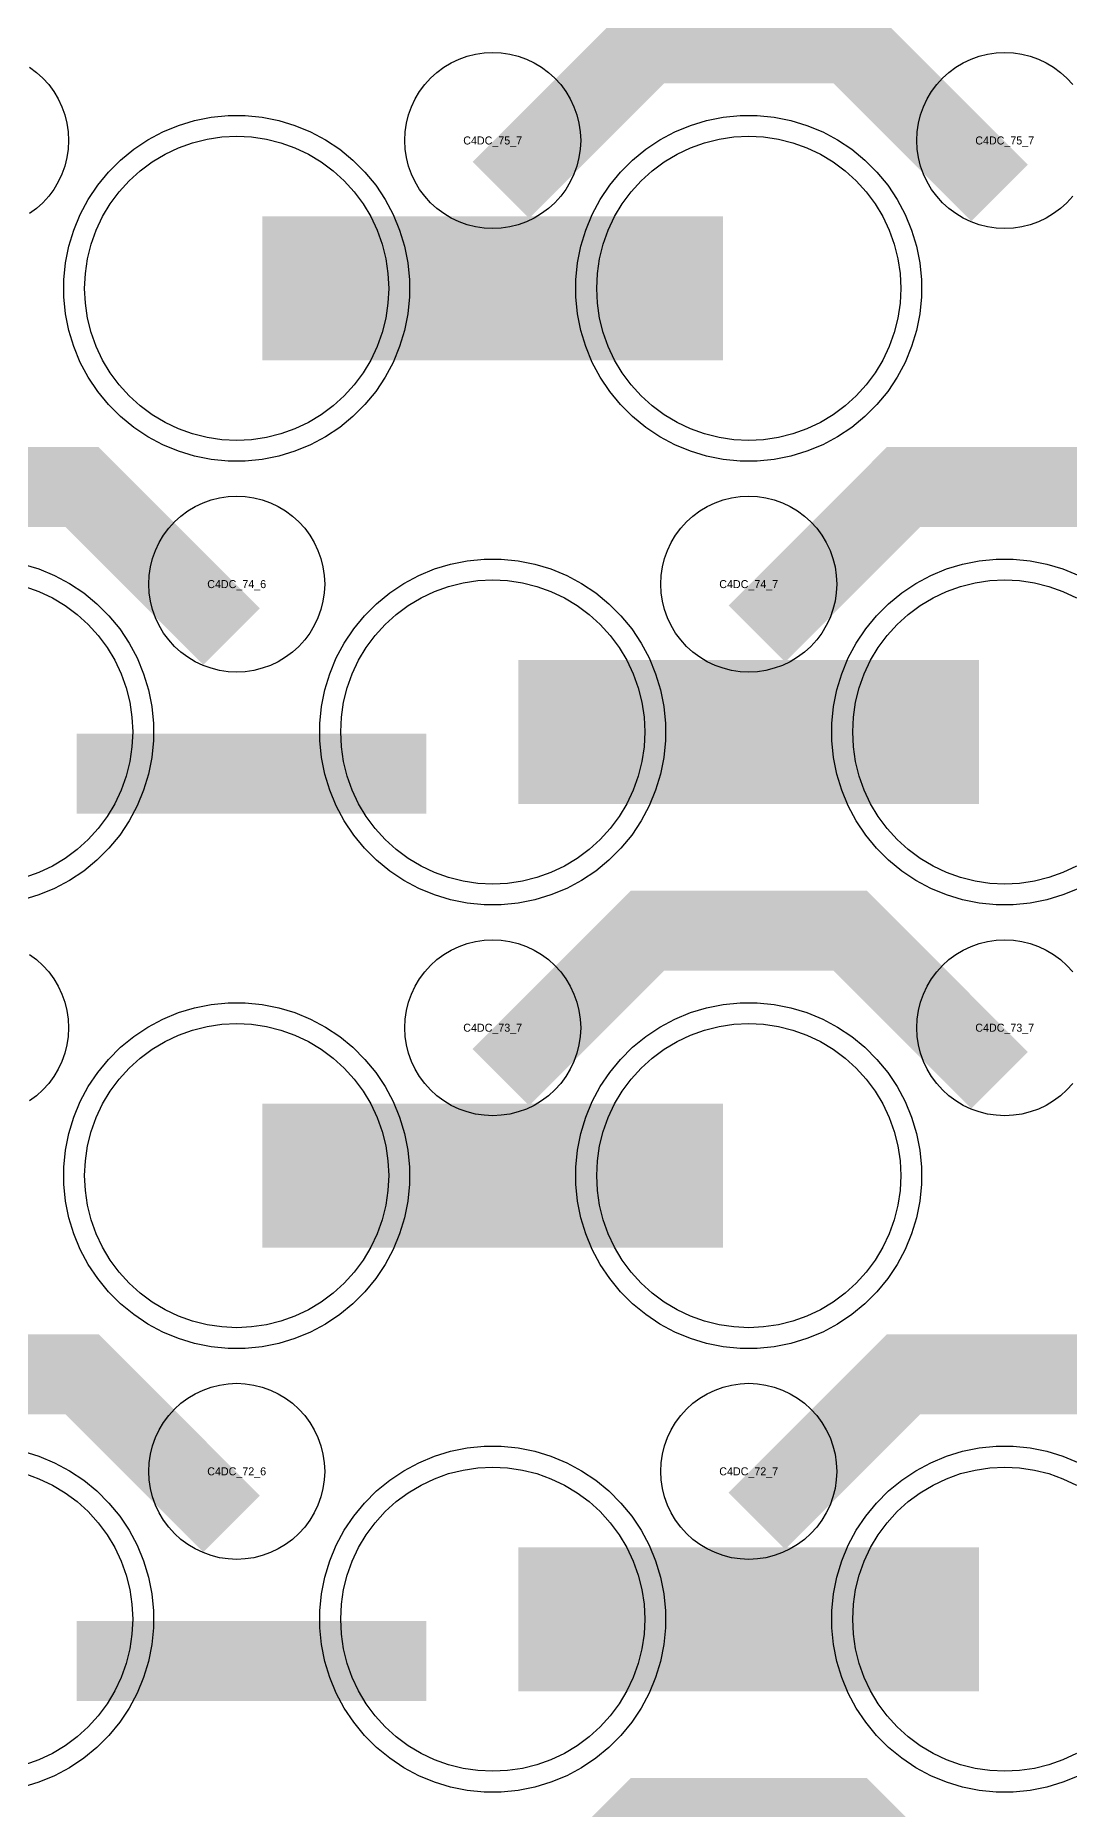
# Model space of a CAD drawing. Extents: x -11880 to 11880, y -14992 to 14992.
# Drawn here: x -9903 to -9580, y -4922 to -4368 of the extents above; entities that cross this region are included whole.
import ezdxf
from ezdxf.enums import TextEntityAlignment as Align

# ---------------------------------------------------------------- set-up
doc = ezdxf.new("R2010")
doc.units = 0
doc.header["$MEASUREMENT"] = 0
for name, color, linetype in [('GDS_775_DT_237', 138, 'CONTINUOUS'), ('RDL1_FS', 34, 'CONTINUOUS'), ('RDL_BS', 160, 'CONTINUOUS')]:
    doc.layers.add(name, color=color, linetype=linetype)

msp = doc.modelspace()

# ---------------------------------------------------------------- linework, layer by layer
at = {"layer": 'RDL1_FS'}
for points in [[(-9840, -4494.769), (-9844.657, -4494.54), (-9849.268, -4493.856), (-9853.791, -4492.724), (-9858.181, -4491.152), (-9862.395, -4489.16), (-9866.395, -4486.762), (-9870.14, -4483.984), (-9873.594, -4480.854), (-9876.724, -4477.4), (-9879.502, -4473.655), (-9881.9, -4469.655), (-9883.892, -4465.441), (-9885.464, -4461.051), (-9886.596, -4456.528), (-9887.28, -4451.917), (-9887.509, -4447.26), (-9887.28, -4442.603), (-9886.596, -4437.992), (-9885.464, -4433.469), (-9883.892, -4429.079), (-9881.9, -4424.865), (-9879.502, -4420.865), (-9876.724, -4417.12), (-9873.594, -4413.666), (-9870.14, -4410.536), (-9866.395, -4407.758), (-9862.395, -4405.36), (-9858.181, -4403.368), (-9853.791, -4401.796), (-9849.268, -4400.664), (-9844.657, -4399.98), (-9840, -4399.751), (-9835.343, -4399.98), (-9830.732, -4400.664), (-9826.209, -4401.796), (-9821.819, -4403.368), (-9817.605, -4405.36), (-9813.605, -4407.758), (-9809.86, -4410.536), (-9806.406, -4413.666), (-9803.276, -4417.12), (-9800.498, -4420.865), (-9798.1, -4424.865), (-9796.108, -4429.079), (-9794.536, -4433.469), (-9793.404, -4437.992), (-9792.72, -4442.603), (-9792.491, -4447.26), (-9792.72, -4451.917), (-9793.404, -4456.528), (-9794.536, -4461.051), (-9796.108, -4465.441), (-9798.1, -4469.655), (-9800.498, -4473.655), (-9803.276, -4477.4), (-9806.406, -4480.854), (-9809.86, -4483.984), (-9813.605, -4486.762), (-9817.605, -4489.16), (-9821.819, -4491.152), (-9826.209, -4492.724), (-9830.732, -4493.856), (-9835.343, -4494.54)], [(-9680, -4494.769), (-9684.657, -4494.54), (-9689.268, -4493.856), (-9693.791, -4492.724), (-9698.181, -4491.152), (-9702.395, -4489.16), (-9706.395, -4486.762), (-9710.14, -4483.984), (-9713.594, -4480.854), (-9716.724, -4477.4), (-9719.502, -4473.655), (-9721.9, -4469.655), (-9723.892, -4465.441), (-9725.464, -4461.051), (-9726.596, -4456.528), (-9727.28, -4451.917), (-9727.509, -4447.26), (-9727.28, -4442.603), (-9726.596, -4437.992), (-9725.464, -4433.469), (-9723.892, -4429.079), (-9721.9, -4424.865), (-9719.502, -4420.865), (-9716.724, -4417.12), (-9713.594, -4413.666), (-9710.14, -4410.536), (-9706.395, -4407.758), (-9702.395, -4405.36), (-9698.181, -4403.368), (-9693.791, -4401.796), (-9689.268, -4400.664), (-9684.657, -4399.98), (-9680, -4399.751), (-9675.343, -4399.98), (-9670.732, -4400.664), (-9666.209, -4401.796), (-9661.819, -4403.368), (-9657.605, -4405.36), (-9653.605, -4407.758), (-9649.86, -4410.536), (-9646.406, -4413.666), (-9643.276, -4417.12), (-9640.498, -4420.865), (-9638.1, -4424.865), (-9636.108, -4429.079), (-9634.536, -4433.469), (-9633.404, -4437.992), (-9632.72, -4442.603), (-9632.491, -4447.26), (-9632.72, -4451.917), (-9633.404, -4456.528), (-9634.536, -4461.051), (-9636.108, -4465.441), (-9638.1, -4469.655), (-9640.498, -4473.655), (-9643.276, -4477.4), (-9646.406, -4480.854), (-9649.86, -4483.984), (-9653.605, -4486.762), (-9657.605, -4489.16), (-9661.819, -4491.152), (-9666.209, -4492.724), (-9670.732, -4493.856), (-9675.343, -4494.54)], [(-9760, -4633.334), (-9764.657, -4633.105), (-9769.268, -4632.421), (-9773.791, -4631.289), (-9778.181, -4629.717), (-9782.395, -4627.725), (-9786.395, -4625.327), (-9790.14, -4622.549), (-9793.594, -4619.419), (-9796.724, -4615.965), (-9799.502, -4612.22), (-9801.9, -4608.22), (-9803.892, -4604.006), (-9805.464, -4599.616), (-9806.596, -4595.093), (-9807.28, -4590.482), (-9807.509, -4585.825), (-9807.28, -4581.168), (-9806.596, -4576.557), (-9805.464, -4572.034), (-9803.892, -4567.644), (-9801.9, -4563.43), (-9799.502, -4559.43), (-9796.724, -4555.685), (-9793.594, -4552.231), (-9790.14, -4549.101), (-9786.395, -4546.323), (-9782.395, -4543.925), (-9778.181, -4541.933), (-9773.791, -4540.361), (-9769.268, -4539.229), (-9764.657, -4538.545), (-9760, -4538.316), (-9755.343, -4538.545), (-9750.732, -4539.229), (-9746.209, -4540.361), (-9741.819, -4541.933), (-9737.605, -4543.925), (-9733.605, -4546.323), (-9729.86, -4549.101), (-9726.406, -4552.231), (-9723.276, -4555.685), (-9720.498, -4559.43), (-9718.1, -4563.43), (-9716.108, -4567.644), (-9714.536, -4572.034), (-9713.404, -4576.557), (-9712.72, -4581.168), (-9712.491, -4585.825), (-9712.72, -4590.482), (-9713.404, -4595.093), (-9714.536, -4599.616), (-9716.108, -4604.006), (-9718.1, -4608.22), (-9720.498, -4612.22), (-9723.276, -4615.965), (-9726.406, -4619.419), (-9729.86, -4622.549), (-9733.605, -4625.327), (-9737.605, -4627.725), (-9741.819, -4629.717), (-9746.209, -4631.289), (-9750.732, -4632.421), (-9755.343, -4633.105)], [(-9840, -4771.894), (-9844.657, -4771.665), (-9849.268, -4770.981), (-9853.791, -4769.849), (-9858.181, -4768.277), (-9862.395, -4766.285), (-9866.395, -4763.887), (-9870.14, -4761.109), (-9873.594, -4757.979), (-9876.724, -4754.525), (-9879.502, -4750.78), (-9881.9, -4746.78), (-9883.892, -4742.566), (-9885.464, -4738.176), (-9886.596, -4733.653), (-9887.28, -4729.042), (-9887.509, -4724.385), (-9887.28, -4719.728), (-9886.596, -4715.117), (-9885.464, -4710.594), (-9883.892, -4706.204), (-9881.9, -4701.99), (-9879.502, -4697.99), (-9876.724, -4694.245), (-9873.594, -4690.791), (-9870.14, -4687.661), (-9866.395, -4684.883), (-9862.395, -4682.485), (-9858.181, -4680.493), (-9853.791, -4678.921), (-9849.268, -4677.789), (-9844.657, -4677.105), (-9840, -4676.876), (-9835.343, -4677.105), (-9830.732, -4677.789), (-9826.209, -4678.921), (-9821.819, -4680.493), (-9817.605, -4682.485), (-9813.605, -4684.883), (-9809.86, -4687.661), (-9806.406, -4690.791), (-9803.276, -4694.245), (-9800.498, -4697.99), (-9798.1, -4701.99), (-9796.108, -4706.204), (-9794.536, -4710.594), (-9793.404, -4715.117), (-9792.72, -4719.728), (-9792.491, -4724.385), (-9792.72, -4729.042), (-9793.404, -4733.653), (-9794.536, -4738.176), (-9796.108, -4742.566), (-9798.1, -4746.78), (-9800.498, -4750.78), (-9803.276, -4754.525), (-9806.406, -4757.979), (-9809.86, -4761.109), (-9813.605, -4763.887), (-9817.605, -4766.285), (-9821.819, -4768.277), (-9826.209, -4769.849), (-9830.732, -4770.981), (-9835.343, -4771.665)], [(-9680, -4771.894), (-9684.657, -4771.665), (-9689.268, -4770.981), (-9693.791, -4769.849), (-9698.181, -4768.277), (-9702.395, -4766.285), (-9706.395, -4763.887), (-9710.14, -4761.109), (-9713.594, -4757.979), (-9716.724, -4754.525), (-9719.502, -4750.78), (-9721.9, -4746.78), (-9723.892, -4742.566), (-9725.464, -4738.176), (-9726.596, -4733.653), (-9727.28, -4729.042), (-9727.509, -4724.385), (-9727.28, -4719.728), (-9726.596, -4715.117), (-9725.464, -4710.594), (-9723.892, -4706.204), (-9721.9, -4701.99), (-9719.502, -4697.99), (-9716.724, -4694.245), (-9713.594, -4690.791), (-9710.14, -4687.661), (-9706.395, -4684.883), (-9702.395, -4682.485), (-9698.181, -4680.493), (-9693.791, -4678.921), (-9689.268, -4677.789), (-9684.657, -4677.105), (-9680, -4676.876), (-9675.343, -4677.105), (-9670.732, -4677.789), (-9666.209, -4678.921), (-9661.819, -4680.493), (-9657.605, -4682.485), (-9653.605, -4684.883), (-9649.86, -4687.661), (-9646.406, -4690.791), (-9643.276, -4694.245), (-9640.498, -4697.99), (-9638.1, -4701.99), (-9636.108, -4706.204), (-9634.536, -4710.594), (-9633.404, -4715.117), (-9632.72, -4719.728), (-9632.491, -4724.385), (-9632.72, -4729.042), (-9633.404, -4733.653), (-9634.536, -4738.176), (-9636.108, -4742.566), (-9638.1, -4746.78), (-9640.498, -4750.78), (-9643.276, -4754.525), (-9646.406, -4757.979), (-9649.86, -4761.109), (-9653.605, -4763.887), (-9657.605, -4766.285), (-9661.819, -4768.277), (-9666.209, -4769.849), (-9670.732, -4770.981), (-9675.343, -4771.665)], [(-9760, -4910.459), (-9764.657, -4910.23), (-9769.268, -4909.546), (-9773.791, -4908.414), (-9778.181, -4906.842), (-9782.395, -4904.85), (-9786.395, -4902.452), (-9790.14, -4899.674), (-9793.594, -4896.544), (-9796.724, -4893.09), (-9799.502, -4889.345), (-9801.9, -4885.345), (-9803.892, -4881.131), (-9805.464, -4876.741), (-9806.596, -4872.218), (-9807.28, -4867.607), (-9807.509, -4862.95), (-9807.28, -4858.293), (-9806.596, -4853.682), (-9805.464, -4849.159), (-9803.892, -4844.769), (-9801.9, -4840.555), (-9799.502, -4836.555), (-9796.724, -4832.81), (-9793.594, -4829.356), (-9790.14, -4826.226), (-9786.395, -4823.448), (-9782.395, -4821.05), (-9778.181, -4819.058), (-9773.791, -4817.486), (-9769.268, -4816.354), (-9764.657, -4815.67), (-9760, -4815.441), (-9755.343, -4815.67), (-9750.732, -4816.354), (-9746.209, -4817.486), (-9741.819, -4819.058), (-9737.605, -4821.05), (-9733.605, -4823.448), (-9729.86, -4826.226), (-9726.406, -4829.356), (-9723.276, -4832.81), (-9720.498, -4836.555), (-9718.1, -4840.555), (-9716.108, -4844.769), (-9714.536, -4849.159), (-9713.404, -4853.682), (-9712.72, -4858.293), (-9712.491, -4862.95), (-9712.72, -4867.607), (-9713.404, -4872.218), (-9714.536, -4876.741), (-9716.108, -4881.131), (-9718.1, -4885.345), (-9720.498, -4889.345), (-9723.276, -4893.09), (-9726.406, -4896.544), (-9729.86, -4899.674), (-9733.605, -4902.452), (-9737.605, -4904.85), (-9741.819, -4906.842), (-9746.209, -4908.414), (-9750.732, -4909.546), (-9755.343, -4910.23)]]:
    msp.add_lwpolyline(points, close=True, dxfattribs=at)
for points in [[(-9831.998, -4447.26, 45, 45, 0), (-9759.998, -4447.26, 45, 45, 0)], [(-9759.998, -4447.26, 45, 45, 0), (-9687.998, -4447.26, 45, 45, 0)], [(-9751.998, -4585.825, 45, 45, 0), (-9679.998, -4585.825, 45, 45, 0)], [(-9679.998, -4585.825, 45, 45, 0), (-9607.998, -4585.825, 45, 45, 0)], [(-9831.998, -4724.385, 45, 45, 0), (-9759.998, -4724.385, 45, 45, 0)], [(-9759.998, -4724.385, 45, 45, 0), (-9687.998, -4724.385, 45, 45, 0)], [(-9751.998, -4862.95, 45, 45, 0), (-9679.998, -4862.95, 45, 45, 0)], [(-9679.998, -4862.95, 45, 45, 0), (-9607.998, -4862.95, 45, 45, 0)]]:
    msp.add_lwpolyline(points, format="xyseb", dxfattribs=at)
for points in [[(-9906.209, -4540.361), (-9901.819, -4541.933), (-9897.605, -4543.925), (-9893.605, -4546.323), (-9889.86, -4549.101), (-9886.406, -4552.231), (-9883.276, -4555.685), (-9880.498, -4559.43), (-9878.1, -4563.43), (-9876.108, -4567.644), (-9874.536, -4572.034), (-9873.404, -4576.557), (-9872.72, -4581.168), (-9872.491, -4585.825), (-9872.72, -4590.482), (-9873.404, -4595.093), (-9874.536, -4599.616), (-9876.108, -4604.006), (-9878.1, -4608.22), (-9880.498, -4612.22), (-9883.276, -4615.965), (-9886.406, -4619.419), (-9889.86, -4622.549), (-9893.605, -4625.327), (-9897.605, -4627.725), (-9901.819, -4629.717), (-9906.209, -4631.289)], [(-9577.605, -4627.725), (-9581.819, -4629.717), (-9586.209, -4631.289), (-9590.732, -4632.421), (-9595.343, -4633.105), (-9600, -4633.334), (-9604.657, -4633.105), (-9609.268, -4632.421), (-9613.791, -4631.289), (-9618.181, -4629.717), (-9622.395, -4627.725), (-9626.395, -4625.327), (-9630.14, -4622.549), (-9633.594, -4619.419), (-9636.724, -4615.965), (-9639.502, -4612.22), (-9641.9, -4608.22), (-9643.892, -4604.006), (-9645.464, -4599.616), (-9646.596, -4595.093), (-9647.28, -4590.482), (-9647.509, -4585.825), (-9647.28, -4581.168), (-9646.596, -4576.557), (-9645.464, -4572.034), (-9643.892, -4567.644), (-9641.9, -4563.43), (-9639.502, -4559.43), (-9636.724, -4555.685), (-9633.594, -4552.231), (-9630.14, -4549.101), (-9626.395, -4546.323), (-9622.395, -4543.925), (-9618.181, -4541.933), (-9613.791, -4540.361), (-9609.268, -4539.229), (-9604.657, -4538.545), (-9600, -4538.316), (-9595.343, -4538.545), (-9590.732, -4539.229), (-9586.209, -4540.361), (-9581.819, -4541.933), (-9577.605, -4543.925)], [(-9906.209, -4817.486), (-9901.819, -4819.058), (-9897.605, -4821.05), (-9893.605, -4823.448), (-9889.86, -4826.226), (-9886.406, -4829.356), (-9883.276, -4832.81), (-9880.498, -4836.555), (-9878.1, -4840.555), (-9876.108, -4844.769), (-9874.536, -4849.159), (-9873.404, -4853.682), (-9872.72, -4858.293), (-9872.491, -4862.95), (-9872.72, -4867.607), (-9873.404, -4872.218), (-9874.536, -4876.741), (-9876.108, -4881.131), (-9878.1, -4885.345), (-9880.498, -4889.345), (-9883.276, -4893.09), (-9886.406, -4896.544), (-9889.86, -4899.674), (-9893.605, -4902.452), (-9897.605, -4904.85), (-9901.819, -4906.842), (-9906.209, -4908.414)], [(-9577.605, -4904.85), (-9581.819, -4906.842), (-9586.209, -4908.414), (-9590.732, -4909.546), (-9595.343, -4910.23), (-9600, -4910.459), (-9604.657, -4910.23), (-9609.268, -4909.546), (-9613.791, -4908.414), (-9618.181, -4906.842), (-9622.395, -4904.85), (-9626.395, -4902.452), (-9630.14, -4899.674), (-9633.594, -4896.544), (-9636.724, -4893.09), (-9639.502, -4889.345), (-9641.9, -4885.345), (-9643.892, -4881.131), (-9645.464, -4876.741), (-9646.596, -4872.218), (-9647.28, -4867.607), (-9647.509, -4862.95), (-9647.28, -4858.293), (-9646.596, -4853.682), (-9645.464, -4849.159), (-9643.892, -4844.769), (-9641.9, -4840.555), (-9639.502, -4836.555), (-9636.724, -4832.81), (-9633.594, -4829.356), (-9630.14, -4826.226), (-9626.395, -4823.448), (-9622.395, -4821.05), (-9618.181, -4819.058), (-9613.791, -4817.486), (-9609.268, -4816.354), (-9604.657, -4815.67), (-9600, -4815.441), (-9595.343, -4815.67), (-9590.732, -4816.354), (-9586.209, -4817.486), (-9581.819, -4819.058), (-9577.605, -4821.05)]]:
    msp.add_lwpolyline(points, dxfattribs=at)
at = {"layer": 'RDL_BS'}
for points in [[(-9757.438, -4416.574, 25, 25, 0), (-9711.623, -4370.759, 25, 25, 0), (-9678.07, -4370.759, 25, 25, 0)], [(-9601.599, -4417.473, 25, 25, 0), (-9648.313, -4370.759, 25, 25, 0), (-9678.071, -4370.759, 25, 25, 0)], [(-9841.599, -4556.038, 25, 25, 0), (-9888.313, -4509.324, 25, 25, 0), (-9918.071, -4509.324, 25, 25, 0)], [(-9677.438, -4555.139, 25, 25, 0), (-9631.623, -4509.324, 25, 25, 0), (-9598.07, -4509.324, 25, 25, 0)], [(-9521.599, -4556.038, 25, 25, 0), (-9568.313, -4509.324, 25, 25, 0), (-9598.071, -4509.324, 25, 25, 0)], [(-9889.984, -4598.838, 25, 25, 0), (-9780.719, -4598.838, 25, 25, 0)], [(-9757.438, -4693.699, 25, 25, 0), (-9711.623, -4647.884, 25, 25, 0), (-9678.07, -4647.884, 25, 25, 0)], [(-9601.599, -4694.598, 25, 25, 0), (-9648.313, -4647.884, 25, 25, 0), (-9678.071, -4647.884, 25, 25, 0)], [(-9841.599, -4833.163, 25, 25, 0), (-9888.313, -4786.449, 25, 25, 0), (-9918.071, -4786.449, 25, 25, 0)], [(-9677.438, -4832.264, 25, 25, 0), (-9631.623, -4786.449, 25, 25, 0), (-9598.07, -4786.449, 25, 25, 0)], [(-9521.599, -4833.163, 25, 25, 0), (-9568.313, -4786.449, 25, 25, 0), (-9598.071, -4786.449, 25, 25, 0)], [(-9889.984, -4875.963, 25, 25, 0), (-9780.719, -4875.963, 25, 25, 0)], [(-9757.438, -4970.829, 25, 25, 0), (-9711.623, -4925.014, 25, 25, 0), (-9678.07, -4925.014, 25, 25, 0)], [(-9601.599, -4971.728, 25, 25, 0), (-9648.313, -4925.014, 25, 25, 0), (-9678.071, -4925.014, 25, 25, 0)]]:
    msp.add_lwpolyline(points, format="xyseb", dxfattribs=at)
for points in [[(-9760, -4428.566), (-9762.693, -4428.434), (-9765.365, -4428.038), (-9767.984, -4427.381), (-9770.519, -4426.474), (-9772.956, -4425.322), (-9775.28, -4423.929), (-9777.443, -4422.326), (-9779.442, -4420.514), (-9781.254, -4418.515), (-9782.857, -4416.352), (-9784.25, -4414.028), (-9785.402, -4411.591), (-9786.309, -4409.056), (-9786.966, -4406.437), (-9787.362, -4403.765), (-9787.494, -4401.072), (-9787.362, -4398.379), (-9786.966, -4395.707), (-9786.309, -4393.088), (-9785.402, -4390.553), (-9784.25, -4388.116), (-9782.857, -4385.792), (-9781.254, -4383.629), (-9779.442, -4381.63), (-9777.443, -4379.818), (-9775.28, -4378.215), (-9772.956, -4376.822), (-9770.519, -4375.67), (-9767.984, -4374.763), (-9765.365, -4374.106), (-9762.693, -4373.71), (-9760, -4373.578), (-9757.307, -4373.71), (-9754.635, -4374.106), (-9752.016, -4374.763), (-9749.481, -4375.67), (-9747.044, -4376.822), (-9744.72, -4378.215), (-9742.557, -4379.818), (-9740.558, -4381.63), (-9738.746, -4383.629), (-9737.143, -4385.792), (-9735.75, -4388.116), (-9734.598, -4390.553), (-9733.691, -4393.088), (-9733.034, -4395.707), (-9732.638, -4398.379), (-9732.506, -4401.072), (-9732.638, -4403.765), (-9733.034, -4406.437), (-9733.691, -4409.056), (-9734.598, -4411.591), (-9735.75, -4414.028), (-9737.143, -4416.352), (-9738.746, -4418.515), (-9740.558, -4420.514), (-9742.557, -4422.326), (-9744.72, -4423.929), (-9747.044, -4425.322), (-9749.481, -4426.474), (-9752.016, -4427.381), (-9754.635, -4428.038), (-9757.307, -4428.434)], [(-9842.644, -4501.26), (-9847.938, -4500.743), (-9853.165, -4499.697), (-9858.205, -4498.166), (-9863.115, -4496.135), (-9867.777, -4493.643), (-9872.191, -4490.696), (-9876.292, -4487.334), (-9880.074, -4483.552), (-9883.436, -4479.451), (-9886.383, -4475.037), (-9888.875, -4470.375), (-9890.906, -4465.465), (-9892.437, -4460.425), (-9893.483, -4455.198), (-9894, -4449.904), (-9894, -4444.616), (-9893.483, -4439.322), (-9892.437, -4434.095), (-9890.906, -4429.055), (-9888.875, -4424.145), (-9886.383, -4419.483), (-9883.436, -4415.069), (-9880.074, -4410.968), (-9876.292, -4407.186), (-9872.191, -4403.824), (-9867.777, -4400.877), (-9863.115, -4398.385), (-9858.205, -4396.354), (-9853.165, -4394.823), (-9847.938, -4393.777), (-9842.644, -4393.26), (-9837.356, -4393.26), (-9832.062, -4393.777), (-9826.835, -4394.823), (-9821.795, -4396.354), (-9816.885, -4398.385), (-9812.223, -4400.877), (-9807.809, -4403.824), (-9803.708, -4407.186), (-9799.926, -4410.968), (-9796.564, -4415.069), (-9793.617, -4419.483), (-9791.125, -4424.145), (-9789.094, -4429.055), (-9787.563, -4434.095), (-9786.517, -4439.322), (-9786, -4444.616), (-9786, -4449.904), (-9786.517, -4455.198), (-9787.563, -4460.425), (-9789.094, -4465.465), (-9791.125, -4470.375), (-9793.617, -4475.037), (-9796.564, -4479.451), (-9799.926, -4483.552), (-9803.708, -4487.334), (-9807.809, -4490.696), (-9812.223, -4493.643), (-9816.885, -4496.135), (-9821.795, -4498.166), (-9826.835, -4499.697), (-9832.062, -4500.743), (-9837.356, -4501.26)], [(-9682.644, -4501.26), (-9687.938, -4500.743), (-9693.165, -4499.697), (-9698.205, -4498.166), (-9703.115, -4496.135), (-9707.777, -4493.643), (-9712.191, -4490.696), (-9716.292, -4487.334), (-9720.074, -4483.552), (-9723.436, -4479.451), (-9726.383, -4475.037), (-9728.875, -4470.375), (-9730.906, -4465.465), (-9732.437, -4460.425), (-9733.483, -4455.198), (-9734, -4449.904), (-9734, -4444.616), (-9733.483, -4439.322), (-9732.437, -4434.095), (-9730.906, -4429.055), (-9728.875, -4424.145), (-9726.383, -4419.483), (-9723.436, -4415.069), (-9720.074, -4410.968), (-9716.292, -4407.186), (-9712.191, -4403.824), (-9707.777, -4400.877), (-9703.115, -4398.385), (-9698.205, -4396.354), (-9693.165, -4394.823), (-9687.938, -4393.777), (-9682.644, -4393.26), (-9677.356, -4393.26), (-9672.062, -4393.777), (-9666.835, -4394.823), (-9661.795, -4396.354), (-9656.885, -4398.385), (-9652.223, -4400.877), (-9647.809, -4403.824), (-9643.708, -4407.186), (-9639.926, -4410.968), (-9636.564, -4415.069), (-9633.617, -4419.483), (-9631.125, -4424.145), (-9629.094, -4429.055), (-9627.563, -4434.095), (-9626.517, -4439.322), (-9626, -4444.616), (-9626, -4449.904), (-9626.517, -4455.198), (-9627.563, -4460.425), (-9629.094, -4465.465), (-9631.125, -4470.375), (-9633.617, -4475.037), (-9636.564, -4479.451), (-9639.926, -4483.552), (-9643.708, -4487.334), (-9647.809, -4490.696), (-9652.223, -4493.643), (-9656.885, -4496.135), (-9661.795, -4498.166), (-9666.835, -4499.697), (-9672.062, -4500.743), (-9677.356, -4501.26)], [(-9840, -4567.131), (-9842.693, -4566.999), (-9845.365, -4566.603), (-9847.984, -4565.946), (-9850.519, -4565.039), (-9852.956, -4563.887), (-9855.28, -4562.494), (-9857.443, -4560.891), (-9859.442, -4559.079), (-9861.254, -4557.08), (-9862.857, -4554.917), (-9864.25, -4552.593), (-9865.402, -4550.156), (-9866.309, -4547.621), (-9866.966, -4545.002), (-9867.362, -4542.33), (-9867.494, -4539.637), (-9867.362, -4536.944), (-9866.966, -4534.272), (-9866.309, -4531.653), (-9865.402, -4529.118), (-9864.25, -4526.681), (-9862.857, -4524.357), (-9861.254, -4522.194), (-9859.442, -4520.195), (-9857.443, -4518.383), (-9855.28, -4516.78), (-9852.956, -4515.387), (-9850.519, -4514.235), (-9847.984, -4513.328), (-9845.365, -4512.671), (-9842.693, -4512.275), (-9840, -4512.143), (-9837.307, -4512.275), (-9834.635, -4512.671), (-9832.016, -4513.328), (-9829.481, -4514.235), (-9827.044, -4515.387), (-9824.72, -4516.78), (-9822.557, -4518.383), (-9820.558, -4520.195), (-9818.746, -4522.194), (-9817.143, -4524.357), (-9815.75, -4526.681), (-9814.598, -4529.118), (-9813.691, -4531.653), (-9813.034, -4534.272), (-9812.638, -4536.944), (-9812.506, -4539.637), (-9812.638, -4542.33), (-9813.034, -4545.002), (-9813.691, -4547.621), (-9814.598, -4550.156), (-9815.75, -4552.593), (-9817.143, -4554.917), (-9818.746, -4557.08), (-9820.558, -4559.079), (-9822.557, -4560.891), (-9824.72, -4562.494), (-9827.044, -4563.887), (-9829.481, -4565.039), (-9832.016, -4565.946), (-9834.635, -4566.603), (-9837.307, -4566.999)], [(-9680, -4567.131), (-9682.693, -4566.999), (-9685.365, -4566.603), (-9687.984, -4565.946), (-9690.519, -4565.039), (-9692.956, -4563.887), (-9695.28, -4562.494), (-9697.443, -4560.891), (-9699.442, -4559.079), (-9701.254, -4557.08), (-9702.857, -4554.917), (-9704.25, -4552.593), (-9705.402, -4550.156), (-9706.309, -4547.621), (-9706.966, -4545.002), (-9707.362, -4542.33), (-9707.494, -4539.637), (-9707.362, -4536.944), (-9706.966, -4534.272), (-9706.309, -4531.653), (-9705.402, -4529.118), (-9704.25, -4526.681), (-9702.857, -4524.357), (-9701.254, -4522.194), (-9699.442, -4520.195), (-9697.443, -4518.383), (-9695.28, -4516.78), (-9692.956, -4515.387), (-9690.519, -4514.235), (-9687.984, -4513.328), (-9685.365, -4512.671), (-9682.693, -4512.275), (-9680, -4512.143), (-9677.307, -4512.275), (-9674.635, -4512.671), (-9672.016, -4513.328), (-9669.481, -4514.235), (-9667.044, -4515.387), (-9664.72, -4516.78), (-9662.557, -4518.383), (-9660.558, -4520.195), (-9658.746, -4522.194), (-9657.143, -4524.357), (-9655.75, -4526.681), (-9654.598, -4529.118), (-9653.691, -4531.653), (-9653.034, -4534.272), (-9652.638, -4536.944), (-9652.506, -4539.637), (-9652.638, -4542.33), (-9653.034, -4545.002), (-9653.691, -4547.621), (-9654.598, -4550.156), (-9655.75, -4552.593), (-9657.143, -4554.917), (-9658.746, -4557.08), (-9660.558, -4559.079), (-9662.557, -4560.891), (-9664.72, -4562.494), (-9667.044, -4563.887), (-9669.481, -4565.039), (-9672.016, -4565.946), (-9674.635, -4566.603), (-9677.307, -4566.999)], [(-9762.644, -4639.825), (-9767.938, -4639.308), (-9773.165, -4638.262), (-9778.205, -4636.731), (-9783.115, -4634.7), (-9787.777, -4632.208), (-9792.191, -4629.261), (-9796.292, -4625.899), (-9800.074, -4622.117), (-9803.436, -4618.016), (-9806.383, -4613.602), (-9808.875, -4608.94), (-9810.906, -4604.03), (-9812.437, -4598.99), (-9813.483, -4593.763), (-9814, -4588.469), (-9814, -4583.181), (-9813.483, -4577.887), (-9812.437, -4572.66), (-9810.906, -4567.62), (-9808.875, -4562.71), (-9806.383, -4558.048), (-9803.436, -4553.634), (-9800.074, -4549.533), (-9796.292, -4545.751), (-9792.191, -4542.389), (-9787.777, -4539.442), (-9783.115, -4536.95), (-9778.205, -4534.919), (-9773.165, -4533.388), (-9767.938, -4532.342), (-9762.644, -4531.825), (-9757.356, -4531.825), (-9752.062, -4532.342), (-9746.835, -4533.388), (-9741.795, -4534.919), (-9736.885, -4536.95), (-9732.223, -4539.442), (-9727.809, -4542.389), (-9723.708, -4545.751), (-9719.926, -4549.533), (-9716.564, -4553.634), (-9713.617, -4558.048), (-9711.125, -4562.71), (-9709.094, -4567.62), (-9707.563, -4572.66), (-9706.517, -4577.887), (-9706, -4583.181), (-9706, -4588.469), (-9706.517, -4593.763), (-9707.563, -4598.99), (-9709.094, -4604.03), (-9711.125, -4608.94), (-9713.617, -4613.602), (-9716.564, -4618.016), (-9719.926, -4622.117), (-9723.708, -4625.899), (-9727.809, -4629.261), (-9732.223, -4632.208), (-9736.885, -4634.7), (-9741.795, -4636.731), (-9746.835, -4638.262), (-9752.062, -4639.308), (-9757.356, -4639.825)], [(-9760, -4705.691), (-9762.693, -4705.559), (-9765.365, -4705.163), (-9767.984, -4704.506), (-9770.519, -4703.599), (-9772.956, -4702.447), (-9775.28, -4701.054), (-9777.443, -4699.451), (-9779.442, -4697.639), (-9781.254, -4695.64), (-9782.857, -4693.477), (-9784.25, -4691.153), (-9785.402, -4688.716), (-9786.309, -4686.181), (-9786.966, -4683.562), (-9787.362, -4680.89), (-9787.494, -4678.197), (-9787.362, -4675.504), (-9786.966, -4672.832), (-9786.309, -4670.213), (-9785.402, -4667.678), (-9784.25, -4665.241), (-9782.857, -4662.917), (-9781.254, -4660.754), (-9779.442, -4658.755), (-9777.443, -4656.943), (-9775.28, -4655.34), (-9772.956, -4653.947), (-9770.519, -4652.795), (-9767.984, -4651.888), (-9765.365, -4651.231), (-9762.693, -4650.835), (-9760, -4650.703), (-9757.307, -4650.835), (-9754.635, -4651.231), (-9752.016, -4651.888), (-9749.481, -4652.795), (-9747.044, -4653.947), (-9744.72, -4655.34), (-9742.557, -4656.943), (-9740.558, -4658.755), (-9738.746, -4660.754), (-9737.143, -4662.917), (-9735.75, -4665.241), (-9734.598, -4667.678), (-9733.691, -4670.213), (-9733.034, -4672.832), (-9732.638, -4675.504), (-9732.506, -4678.197), (-9732.638, -4680.89), (-9733.034, -4683.562), (-9733.691, -4686.181), (-9734.598, -4688.716), (-9735.75, -4691.153), (-9737.143, -4693.477), (-9738.746, -4695.64), (-9740.558, -4697.639), (-9742.557, -4699.451), (-9744.72, -4701.054), (-9747.044, -4702.447), (-9749.481, -4703.599), (-9752.016, -4704.506), (-9754.635, -4705.163), (-9757.307, -4705.559)], [(-9842.644, -4778.385), (-9847.938, -4777.868), (-9853.165, -4776.822), (-9858.205, -4775.291), (-9863.115, -4773.26), (-9867.777, -4770.768), (-9872.191, -4767.821), (-9876.292, -4764.459), (-9880.074, -4760.677), (-9883.436, -4756.576), (-9886.383, -4752.162), (-9888.875, -4747.5), (-9890.906, -4742.59), (-9892.437, -4737.55), (-9893.483, -4732.323), (-9894, -4727.029), (-9894, -4721.741), (-9893.483, -4716.447), (-9892.437, -4711.22), (-9890.906, -4706.18), (-9888.875, -4701.27), (-9886.383, -4696.608), (-9883.436, -4692.194), (-9880.074, -4688.093), (-9876.292, -4684.311), (-9872.191, -4680.949), (-9867.777, -4678.002), (-9863.115, -4675.51), (-9858.205, -4673.479), (-9853.165, -4671.948), (-9847.938, -4670.902), (-9842.644, -4670.385), (-9837.356, -4670.385), (-9832.062, -4670.902), (-9826.835, -4671.948), (-9821.795, -4673.479), (-9816.885, -4675.51), (-9812.223, -4678.002), (-9807.809, -4680.949), (-9803.708, -4684.311), (-9799.926, -4688.093), (-9796.564, -4692.194), (-9793.617, -4696.608), (-9791.125, -4701.27), (-9789.094, -4706.18), (-9787.563, -4711.22), (-9786.517, -4716.447), (-9786, -4721.741), (-9786, -4727.029), (-9786.517, -4732.323), (-9787.563, -4737.55), (-9789.094, -4742.59), (-9791.125, -4747.5), (-9793.617, -4752.162), (-9796.564, -4756.576), (-9799.926, -4760.677), (-9803.708, -4764.459), (-9807.809, -4767.821), (-9812.223, -4770.768), (-9816.885, -4773.26), (-9821.795, -4775.291), (-9826.835, -4776.822), (-9832.062, -4777.868), (-9837.356, -4778.385)], [(-9682.644, -4778.385), (-9687.938, -4777.868), (-9693.165, -4776.822), (-9698.205, -4775.291), (-9703.115, -4773.26), (-9707.777, -4770.768), (-9712.191, -4767.821), (-9716.292, -4764.459), (-9720.074, -4760.677), (-9723.436, -4756.576), (-9726.383, -4752.162), (-9728.875, -4747.5), (-9730.906, -4742.59), (-9732.437, -4737.55), (-9733.483, -4732.323), (-9734, -4727.029), (-9734, -4721.741), (-9733.483, -4716.447), (-9732.437, -4711.22), (-9730.906, -4706.18), (-9728.875, -4701.27), (-9726.383, -4696.608), (-9723.436, -4692.194), (-9720.074, -4688.093), (-9716.292, -4684.311), (-9712.191, -4680.949), (-9707.777, -4678.002), (-9703.115, -4675.51), (-9698.205, -4673.479), (-9693.165, -4671.948), (-9687.938, -4670.902), (-9682.644, -4670.385), (-9677.356, -4670.385), (-9672.062, -4670.902), (-9666.835, -4671.948), (-9661.795, -4673.479), (-9656.885, -4675.51), (-9652.223, -4678.002), (-9647.809, -4680.949), (-9643.708, -4684.311), (-9639.926, -4688.093), (-9636.564, -4692.194), (-9633.617, -4696.608), (-9631.125, -4701.27), (-9629.094, -4706.18), (-9627.563, -4711.22), (-9626.517, -4716.447), (-9626, -4721.741), (-9626, -4727.029), (-9626.517, -4732.323), (-9627.563, -4737.55), (-9629.094, -4742.59), (-9631.125, -4747.5), (-9633.617, -4752.162), (-9636.564, -4756.576), (-9639.926, -4760.677), (-9643.708, -4764.459), (-9647.809, -4767.821), (-9652.223, -4770.768), (-9656.885, -4773.26), (-9661.795, -4775.291), (-9666.835, -4776.822), (-9672.062, -4777.868), (-9677.356, -4778.385)], [(-9840, -4844.256), (-9842.693, -4844.124), (-9845.365, -4843.728), (-9847.984, -4843.071), (-9850.519, -4842.164), (-9852.956, -4841.012), (-9855.28, -4839.619), (-9857.443, -4838.016), (-9859.442, -4836.204), (-9861.254, -4834.205), (-9862.857, -4832.042), (-9864.25, -4829.718), (-9865.402, -4827.281), (-9866.309, -4824.746), (-9866.966, -4822.127), (-9867.362, -4819.455), (-9867.494, -4816.762), (-9867.362, -4814.069), (-9866.966, -4811.397), (-9866.309, -4808.778), (-9865.402, -4806.243), (-9864.25, -4803.806), (-9862.857, -4801.482), (-9861.254, -4799.319), (-9859.442, -4797.32), (-9857.443, -4795.508), (-9855.28, -4793.905), (-9852.956, -4792.512), (-9850.519, -4791.36), (-9847.984, -4790.453), (-9845.365, -4789.796), (-9842.693, -4789.4), (-9840, -4789.268), (-9837.307, -4789.4), (-9834.635, -4789.796), (-9832.016, -4790.453), (-9829.481, -4791.36), (-9827.044, -4792.512), (-9824.72, -4793.905), (-9822.557, -4795.508), (-9820.558, -4797.32), (-9818.746, -4799.319), (-9817.143, -4801.482), (-9815.75, -4803.806), (-9814.598, -4806.243), (-9813.691, -4808.778), (-9813.034, -4811.397), (-9812.638, -4814.069), (-9812.506, -4816.762), (-9812.638, -4819.455), (-9813.034, -4822.127), (-9813.691, -4824.746), (-9814.598, -4827.281), (-9815.75, -4829.718), (-9817.143, -4832.042), (-9818.746, -4834.205), (-9820.558, -4836.204), (-9822.557, -4838.016), (-9824.72, -4839.619), (-9827.044, -4841.012), (-9829.481, -4842.164), (-9832.016, -4843.071), (-9834.635, -4843.728), (-9837.307, -4844.124)], [(-9680, -4844.256), (-9682.693, -4844.124), (-9685.365, -4843.728), (-9687.984, -4843.071), (-9690.519, -4842.164), (-9692.956, -4841.012), (-9695.28, -4839.619), (-9697.443, -4838.016), (-9699.442, -4836.204), (-9701.254, -4834.205), (-9702.857, -4832.042), (-9704.25, -4829.718), (-9705.402, -4827.281), (-9706.309, -4824.746), (-9706.966, -4822.127), (-9707.362, -4819.455), (-9707.494, -4816.762), (-9707.362, -4814.069), (-9706.966, -4811.397), (-9706.309, -4808.778), (-9705.402, -4806.243), (-9704.25, -4803.806), (-9702.857, -4801.482), (-9701.254, -4799.319), (-9699.442, -4797.32), (-9697.443, -4795.508), (-9695.28, -4793.905), (-9692.956, -4792.512), (-9690.519, -4791.36), (-9687.984, -4790.453), (-9685.365, -4789.796), (-9682.693, -4789.4), (-9680, -4789.268), (-9677.307, -4789.4), (-9674.635, -4789.796), (-9672.016, -4790.453), (-9669.481, -4791.36), (-9667.044, -4792.512), (-9664.72, -4793.905), (-9662.557, -4795.508), (-9660.558, -4797.32), (-9658.746, -4799.319), (-9657.143, -4801.482), (-9655.75, -4803.806), (-9654.598, -4806.243), (-9653.691, -4808.778), (-9653.034, -4811.397), (-9652.638, -4814.069), (-9652.506, -4816.762), (-9652.638, -4819.455), (-9653.034, -4822.127), (-9653.691, -4824.746), (-9654.598, -4827.281), (-9655.75, -4829.718), (-9657.143, -4832.042), (-9658.746, -4834.205), (-9660.558, -4836.204), (-9662.557, -4838.016), (-9664.72, -4839.619), (-9667.044, -4841.012), (-9669.481, -4842.164), (-9672.016, -4843.071), (-9674.635, -4843.728), (-9677.307, -4844.124)], [(-9762.644, -4916.95), (-9767.938, -4916.433), (-9773.165, -4915.387), (-9778.205, -4913.856), (-9783.115, -4911.825), (-9787.777, -4909.333), (-9792.191, -4906.386), (-9796.292, -4903.024), (-9800.074, -4899.242), (-9803.436, -4895.141), (-9806.383, -4890.727), (-9808.875, -4886.065), (-9810.906, -4881.155), (-9812.437, -4876.115), (-9813.483, -4870.888), (-9814, -4865.594), (-9814, -4860.306), (-9813.483, -4855.012), (-9812.437, -4849.785), (-9810.906, -4844.745), (-9808.875, -4839.835), (-9806.383, -4835.173), (-9803.436, -4830.759), (-9800.074, -4826.658), (-9796.292, -4822.876), (-9792.191, -4819.514), (-9787.777, -4816.567), (-9783.115, -4814.075), (-9778.205, -4812.044), (-9773.165, -4810.513), (-9767.938, -4809.467), (-9762.644, -4808.95), (-9757.356, -4808.95), (-9752.062, -4809.467), (-9746.835, -4810.513), (-9741.795, -4812.044), (-9736.885, -4814.075), (-9732.223, -4816.567), (-9727.809, -4819.514), (-9723.708, -4822.876), (-9719.926, -4826.658), (-9716.564, -4830.759), (-9713.617, -4835.173), (-9711.125, -4839.835), (-9709.094, -4844.745), (-9707.563, -4849.785), (-9706.517, -4855.012), (-9706, -4860.306), (-9706, -4865.594), (-9706.517, -4870.888), (-9707.563, -4876.115), (-9709.094, -4881.155), (-9711.125, -4886.065), (-9713.617, -4890.727), (-9716.564, -4895.141), (-9719.926, -4899.242), (-9723.708, -4903.024), (-9727.809, -4906.386), (-9732.223, -4909.333), (-9736.885, -4911.825), (-9741.795, -4913.856), (-9746.835, -4915.387), (-9752.062, -4916.433), (-9757.356, -4916.95)]]:
    msp.add_lwpolyline(points, close=True, dxfattribs=at)
for points in [[(-9578.746, -4418.515), (-9580.558, -4420.514), (-9582.557, -4422.326), (-9584.72, -4423.929), (-9587.044, -4425.322), (-9589.481, -4426.474), (-9592.016, -4427.381), (-9594.635, -4428.038), (-9597.307, -4428.434), (-9600, -4428.566), (-9602.693, -4428.434), (-9605.365, -4428.038), (-9607.984, -4427.381), (-9610.519, -4426.474), (-9612.956, -4425.322), (-9615.28, -4423.929), (-9617.443, -4422.326), (-9619.442, -4420.514), (-9621.254, -4418.515), (-9622.857, -4416.352), (-9624.25, -4414.028), (-9625.402, -4411.591), (-9626.309, -4409.056), (-9626.966, -4406.437), (-9627.362, -4403.765), (-9627.494, -4401.072), (-9627.362, -4398.379), (-9626.966, -4395.707), (-9626.309, -4393.088), (-9625.402, -4390.553), (-9624.25, -4388.116), (-9622.857, -4385.792), (-9621.254, -4383.629), (-9619.442, -4381.63), (-9617.443, -4379.818), (-9615.28, -4378.215), (-9612.956, -4376.822), (-9610.519, -4375.67), (-9607.984, -4374.763), (-9605.365, -4374.106), (-9602.693, -4373.71), (-9600, -4373.578), (-9597.307, -4373.71), (-9594.635, -4374.106), (-9592.016, -4374.763), (-9589.481, -4375.67), (-9587.044, -4376.822), (-9584.72, -4378.215), (-9582.557, -4379.818), (-9580.558, -4381.63), (-9578.746, -4383.629)], [(-9904.72, -4378.215), (-9902.557, -4379.818), (-9900.558, -4381.63), (-9898.746, -4383.629), (-9897.143, -4385.792), (-9895.75, -4388.116), (-9894.598, -4390.553), (-9893.691, -4393.088), (-9893.034, -4395.707), (-9892.638, -4398.379), (-9892.506, -4401.072), (-9892.638, -4403.765), (-9893.034, -4406.437), (-9893.691, -4409.056), (-9894.598, -4411.591), (-9895.75, -4414.028), (-9897.143, -4416.352), (-9898.746, -4418.515), (-9900.558, -4420.514), (-9902.557, -4422.326), (-9904.72, -4423.929)], [(-9576.885, -4634.7), (-9581.795, -4636.731), (-9586.835, -4638.262), (-9592.062, -4639.308), (-9597.356, -4639.825), (-9602.644, -4639.825), (-9607.938, -4639.308), (-9613.165, -4638.262), (-9618.205, -4636.731), (-9623.115, -4634.7), (-9627.777, -4632.208), (-9632.191, -4629.261), (-9636.292, -4625.899), (-9640.074, -4622.117), (-9643.436, -4618.016), (-9646.383, -4613.602), (-9648.875, -4608.94), (-9650.906, -4604.03), (-9652.437, -4598.99), (-9653.483, -4593.763), (-9654, -4588.469), (-9654, -4583.181), (-9653.483, -4577.887), (-9652.437, -4572.66), (-9650.906, -4567.62), (-9648.875, -4562.71), (-9646.383, -4558.048), (-9643.436, -4553.634), (-9640.074, -4549.533), (-9636.292, -4545.751), (-9632.191, -4542.389), (-9627.777, -4539.442), (-9623.115, -4536.95), (-9618.205, -4534.919), (-9613.165, -4533.388), (-9607.938, -4532.342), (-9602.644, -4531.825), (-9597.356, -4531.825), (-9592.062, -4532.342), (-9586.835, -4533.388), (-9581.795, -4534.919), (-9576.885, -4536.95)], [(-9906.835, -4533.388), (-9901.795, -4534.919), (-9896.885, -4536.95), (-9892.223, -4539.442), (-9887.809, -4542.389), (-9883.708, -4545.751), (-9879.926, -4549.533), (-9876.564, -4553.634), (-9873.617, -4558.048), (-9871.125, -4562.71), (-9869.094, -4567.62), (-9867.563, -4572.66), (-9866.517, -4577.887), (-9866, -4583.181), (-9866, -4588.469), (-9866.517, -4593.763), (-9867.563, -4598.99), (-9869.094, -4604.03), (-9871.125, -4608.94), (-9873.617, -4613.602), (-9876.564, -4618.016), (-9879.926, -4622.117), (-9883.708, -4625.899), (-9887.809, -4629.261), (-9892.223, -4632.208), (-9896.885, -4634.7), (-9901.795, -4636.731), (-9906.835, -4638.262)], [(-9578.746, -4695.64), (-9580.558, -4697.639), (-9582.557, -4699.451), (-9584.72, -4701.054), (-9587.044, -4702.447), (-9589.481, -4703.599), (-9592.016, -4704.506), (-9594.635, -4705.163), (-9597.307, -4705.559), (-9600, -4705.691), (-9602.693, -4705.559), (-9605.365, -4705.163), (-9607.984, -4704.506), (-9610.519, -4703.599), (-9612.956, -4702.447), (-9615.28, -4701.054), (-9617.443, -4699.451), (-9619.442, -4697.639), (-9621.254, -4695.64), (-9622.857, -4693.477), (-9624.25, -4691.153), (-9625.402, -4688.716), (-9626.309, -4686.181), (-9626.966, -4683.562), (-9627.362, -4680.89), (-9627.494, -4678.197), (-9627.362, -4675.504), (-9626.966, -4672.832), (-9626.309, -4670.213), (-9625.402, -4667.678), (-9624.25, -4665.241), (-9622.857, -4662.917), (-9621.254, -4660.754), (-9619.442, -4658.755), (-9617.443, -4656.943), (-9615.28, -4655.34), (-9612.956, -4653.947), (-9610.519, -4652.795), (-9607.984, -4651.888), (-9605.365, -4651.231), (-9602.693, -4650.835), (-9600, -4650.703), (-9597.307, -4650.835), (-9594.635, -4651.231), (-9592.016, -4651.888), (-9589.481, -4652.795), (-9587.044, -4653.947), (-9584.72, -4655.34), (-9582.557, -4656.943), (-9580.558, -4658.755), (-9578.746, -4660.754)], [(-9904.72, -4655.34), (-9902.557, -4656.943), (-9900.558, -4658.755), (-9898.746, -4660.754), (-9897.143, -4662.917), (-9895.75, -4665.241), (-9894.598, -4667.678), (-9893.691, -4670.213), (-9893.034, -4672.832), (-9892.638, -4675.504), (-9892.506, -4678.197), (-9892.638, -4680.89), (-9893.034, -4683.562), (-9893.691, -4686.181), (-9894.598, -4688.716), (-9895.75, -4691.153), (-9897.143, -4693.477), (-9898.746, -4695.64), (-9900.558, -4697.639), (-9902.557, -4699.451), (-9904.72, -4701.054)], [(-9576.885, -4911.825), (-9581.795, -4913.856), (-9586.835, -4915.387), (-9592.062, -4916.433), (-9597.356, -4916.95), (-9602.644, -4916.95), (-9607.938, -4916.433), (-9613.165, -4915.387), (-9618.205, -4913.856), (-9623.115, -4911.825), (-9627.777, -4909.333), (-9632.191, -4906.386), (-9636.292, -4903.024), (-9640.074, -4899.242), (-9643.436, -4895.141), (-9646.383, -4890.727), (-9648.875, -4886.065), (-9650.906, -4881.155), (-9652.437, -4876.115), (-9653.483, -4870.888), (-9654, -4865.594), (-9654, -4860.306), (-9653.483, -4855.012), (-9652.437, -4849.785), (-9650.906, -4844.745), (-9648.875, -4839.835), (-9646.383, -4835.173), (-9643.436, -4830.759), (-9640.074, -4826.658), (-9636.292, -4822.876), (-9632.191, -4819.514), (-9627.777, -4816.567), (-9623.115, -4814.075), (-9618.205, -4812.044), (-9613.165, -4810.513), (-9607.938, -4809.467), (-9602.644, -4808.95), (-9597.356, -4808.95), (-9592.062, -4809.467), (-9586.835, -4810.513), (-9581.795, -4812.044), (-9576.885, -4814.075)], [(-9906.835, -4810.513), (-9901.795, -4812.044), (-9896.885, -4814.075), (-9892.223, -4816.567), (-9887.809, -4819.514), (-9883.708, -4822.876), (-9879.926, -4826.658), (-9876.564, -4830.759), (-9873.617, -4835.173), (-9871.125, -4839.835), (-9869.094, -4844.745), (-9867.563, -4849.785), (-9866.517, -4855.012), (-9866, -4860.306), (-9866, -4865.594), (-9866.517, -4870.888), (-9867.563, -4876.115), (-9869.094, -4881.155), (-9871.125, -4886.065), (-9873.617, -4890.727), (-9876.564, -4895.141), (-9879.926, -4899.242), (-9883.708, -4903.024), (-9887.809, -4906.386), (-9892.223, -4909.333), (-9896.885, -4911.825), (-9901.795, -4913.856), (-9906.835, -4915.387)]]:
    msp.add_lwpolyline(points, dxfattribs=at)

# ---------------------------------------------------------------- texts
at = {"layer": 'GDS_775_DT_237'}
for s, p in [('C4DC_75_7', (-9760, -4401.072)), ('C4DC_75_7', (-9760, -4401.072)), ('C4DC_75_7', (-9600, -4401.072)), ('C4DC_75_7', (-9600, -4401.072)), ('C4DC_74_6', (-9840, -4539.637)), ('C4DC_74_6', (-9840, -4539.637)), ('C4DC_74_7', (-9680, -4539.637)), ('C4DC_74_7', (-9680, -4539.637)), ('C4DC_73_7', (-9760, -4678.197)), ('C4DC_73_7', (-9760, -4678.197)), ('C4DC_73_7', (-9600, -4678.197)), ('C4DC_73_7', (-9600, -4678.197)), ('C4DC_72_6', (-9840, -4816.762)), ('C4DC_72_6', (-9840, -4816.762)), ('C4DC_72_7', (-9680, -4816.762)), ('C4DC_72_7', (-9680, -4816.762))]:
    msp.add_text(s, height=2.5, dxfattribs=at).set_placement(p, align=Align.MIDDLE_CENTER)

doc.saveas('drawing.dxf')
